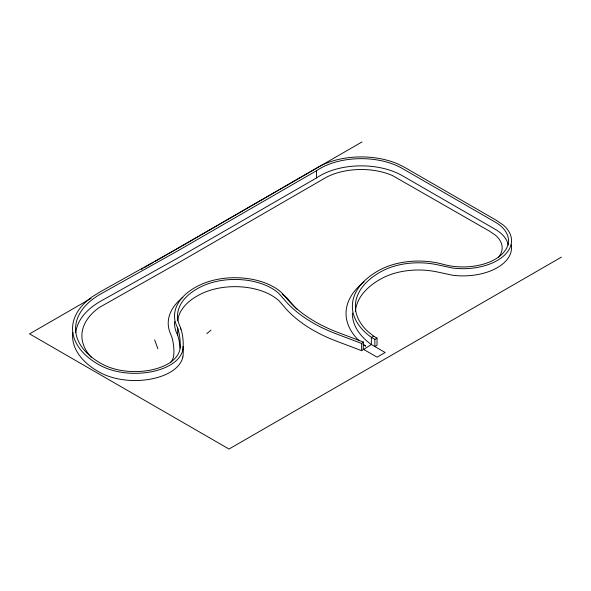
<?xml version="1.0" encoding="UTF-8"?>
<svg xmlns="http://www.w3.org/2000/svg" width="591" height="591" viewBox="0 0 591 591"><rect width="100%" height="100%" fill="white"/><g stroke="black" fill="none" stroke-linecap="round" stroke-linejoin="round"><path stroke-width="0.89" d="M182.885 349.702L183.144 347.619A166.499 96.126 0 0 0 181.119 329.231L178.888 323.639A66.347 38.304 0 0 1 202.89 285.867A51.875 29.949 0 0 1 279.151 293.727L285.874 301.484A149.072 86.072 0 0 0 336.826 334.085L361.633 343.46L363.288 342.004L338.503 332.644A146.103 84.35 0 0 1 285.556 297.133A54.882 31.685 0 0 0 201.058 284.478A69.383 40.055 0 0 0 177.662 327.887L177.662 335.082A163.345 94.309 0 0 1 180.107 348.158M182.885 356.905L183.144 354.814A166.499 96.126 0 0 0 182.981 346.415M177.669 320.869A66.347 38.304 0 0 1 202.89 293.062A51.875 29.949 0 0 1 279.151 300.922L285.874 308.687A149.072 86.072 0 0 0 336.826 341.288L361.633 350.662L371.362 344.546L385.155 352.509L377.08 357.171L363.288 349.207L363.288 342.004M206.798 333.612L211.002 330.214M91.08 298.359L29.55 333.885L229.013 449.042L561.45 257.115M141.426 269.297L143.029 268.373M144.625 267.45L153.416 262.374M155.012 261.451L361.988 141.958M352.362 313.075A85.798 49.541 0 0 0 371.362 344.546L371.362 337.343A85.798 49.541 0 0 1 380.767 269.43A56.477 32.608 0 0 1 443.139 264.317A45.537 26.292 0 0 0 500.503 255.534A45.537 26.292 0 0 0 494.106 221.47L402.353 168.494A58.184 33.591 0 0 0 316.547 170.725L177.788 250.843L102.199 293.143A84.24 48.632 0 0 0 102.243 364.122A47.871 27.637 0 0 0 160.516 367.321A42.124 24.32 0 0 0 180.137 347.538A163.345 94.309 0 0 0 177.662 327.887M508.238 245.014A45.537 26.292 0 0 0 494.106 228.665L402.353 175.697A58.184 33.591 0 0 0 316.547 177.921L177.788 258.038L102.199 300.346A84.24 48.632 0 0 0 75.774 332.526M374.857 339.367L377.014 338.118L377.014 345.314L374.857 346.562L374.857 339.367L371.362 337.343L373.822 336.338L367.676 331.322A82.792 47.797 0 0 1 382.798 270.722A53.456 30.865 0 0 1 436.971 264.702L452.654 268.055A48.565 28.043 0 0 0 503 256.524A48.565 28.043 0 0 0 503.562 225.26L496.329 220.295L404.414 167.223L398.105 164.054A61.198 35.334 0 0 0 320.086 166.086L175.667 249.601L100.049 291.932L92.033 296.896A87.254 50.375 0 0 0 100.167 365.386A50.892 29.38 0 0 0 162.111 368.806A45.152 26.07 0 0 0 182.885 349.702M365.179 345.787L364.95 345.661A19.569 11.295 0 0 0 363.317 344.893M365.334 345.875L365.718 346.075A55.635 32.121 0 0 1 363.155 344.139M373.519 336.094L377.014 338.118M154.628 339.869L157.893 348.764M361.633 343.46L361.633 350.662M316.547 170.725L316.547 177.921M180.61 327.525L180.61 329.32M91.228 357.171A77.946 44.997 0 0 1 99.273 307.483L182.205 260.631L326.358 177.27A51.868 29.949 0 0 1 392.483 175.557L489.466 231.125L495.723 235.425A39.191 22.628 0 0 1 498.553 257.336M170.467 362.741A35.822 20.685 0 0 0 173.628 356.292L173.909 353.034A157.051 90.674 0 0 0 171.922 337.284L169.75 331.913A75.685 43.697 0 0 1 182.848 297.362M282.35 294.244A61.198 35.334 0 0 1 287.1 298.1L294.148 306.219A139.801 80.716 0 0 0 297.295 309.544M359.069 340.704A92.093 53.168 0 0 1 364.049 281.87M355.457 311.361A82.792 47.797 0 0 1 382.798 277.918A53.456 30.865 0 0 1 436.971 271.897L452.654 275.251A48.565 28.043 0 0 0 511.252 244.829M72.767 332.408A87.254 50.375 0 0 0 100.167 372.589A50.892 29.38 0 0 0 162.111 376.002A45.152 26.07 0 0 0 182.885 356.905M177.662 335.082A69.383 40.055 0 0 1 174.589 321.57"/></g></svg>
